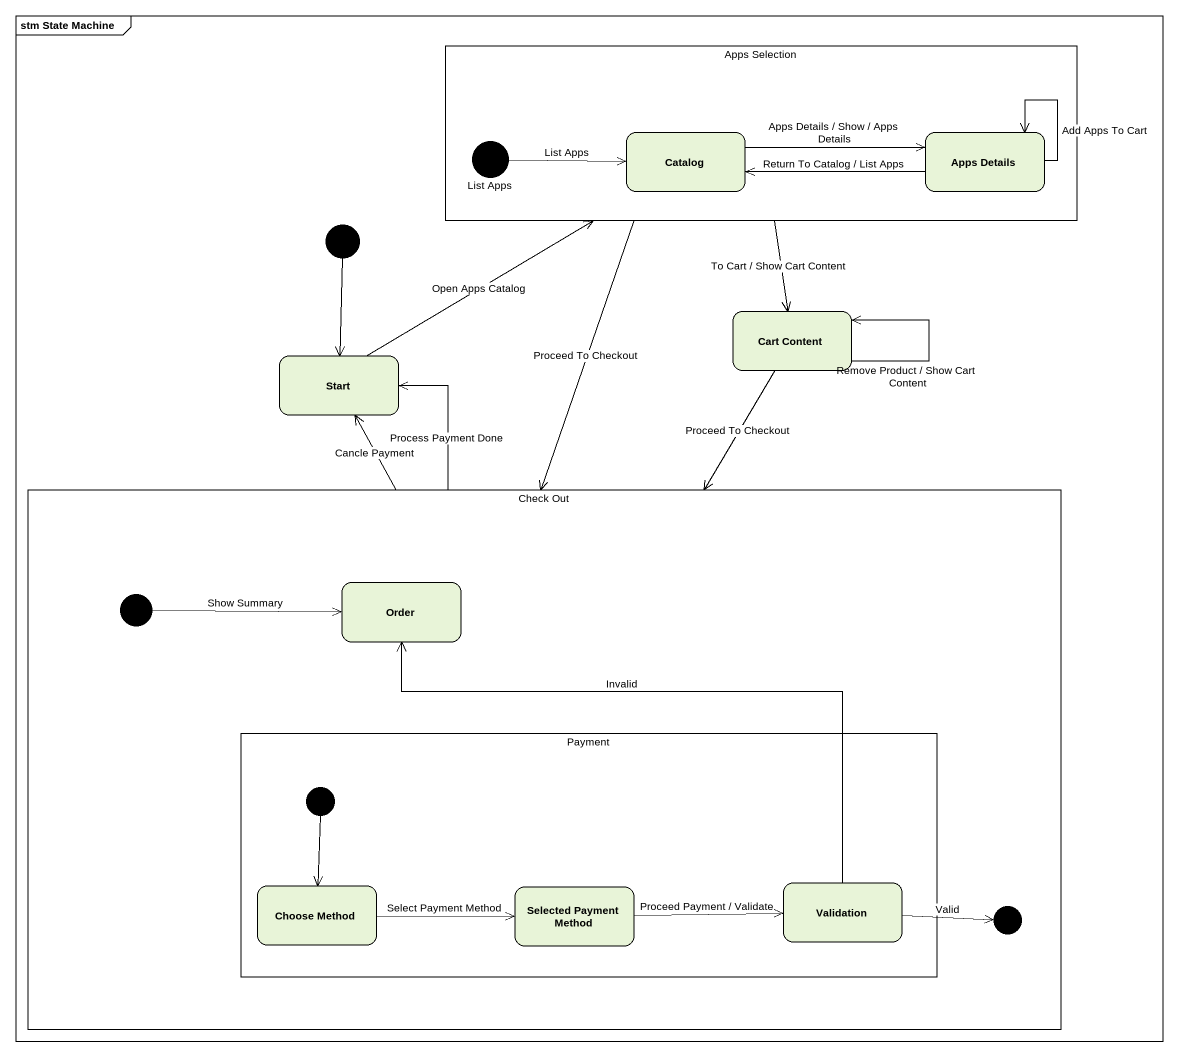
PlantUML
@startuml
mainframe stm State Machine
hide empty description
state "Apps Selection" as Apps_Selection <<object>> {
  state Catalog
  state "Apps Details" as Apps_Details
  state "List Apps" as List_Apps <<start>>
}
state "Cart Content" as Cart_Content
state "Start" as Start_
state "Check Out" as Check_Out <<object>> {
  state Order
  state initial2 <<start>>
  state Payment <<object>> {
    state "Choose Method" as Choose_Method
    state "Selected Payment Method" as Selected_Payment_Method
    state Validation
    [*] --> Choose_Method
  }
  state initial4 <<start>>
}
[*] --> Start_
Apps_Selection --> Cart_Content : To Cart / Show Cart Content
Apps_Selection --> Check_Out : Proceed To Checkout
Catalog -right-> Apps_Details : Apps Details / Show / Apps Details
Apps_Details -left-> Catalog : Return To Catalog / List Apps
Apps_Details --> Apps_Details : Add Apps To Cart
List_Apps -right-> Catalog : List Apps
Cart_Content --> Cart_Content : Remove Product / Show Cart Content
Cart_Content --> Check_Out : Proceed To Checkout
Start_ -right-> Apps_Selection : Open Apps Catalog
Check_Out -up-> Start_ : Process Payment Done
Check_Out -up-> Start_ : Cancle Payment
initial2 -right-> Order : Show Summary
Choose_Method -right-> Selected_Payment_Method : Select Payment Method
Selected_Payment_Method -right-> Validation : Proceed Payment / Validate
Validation -up-> Order : Invalid
Validation -right-> initial4 : Valid
@enduml
